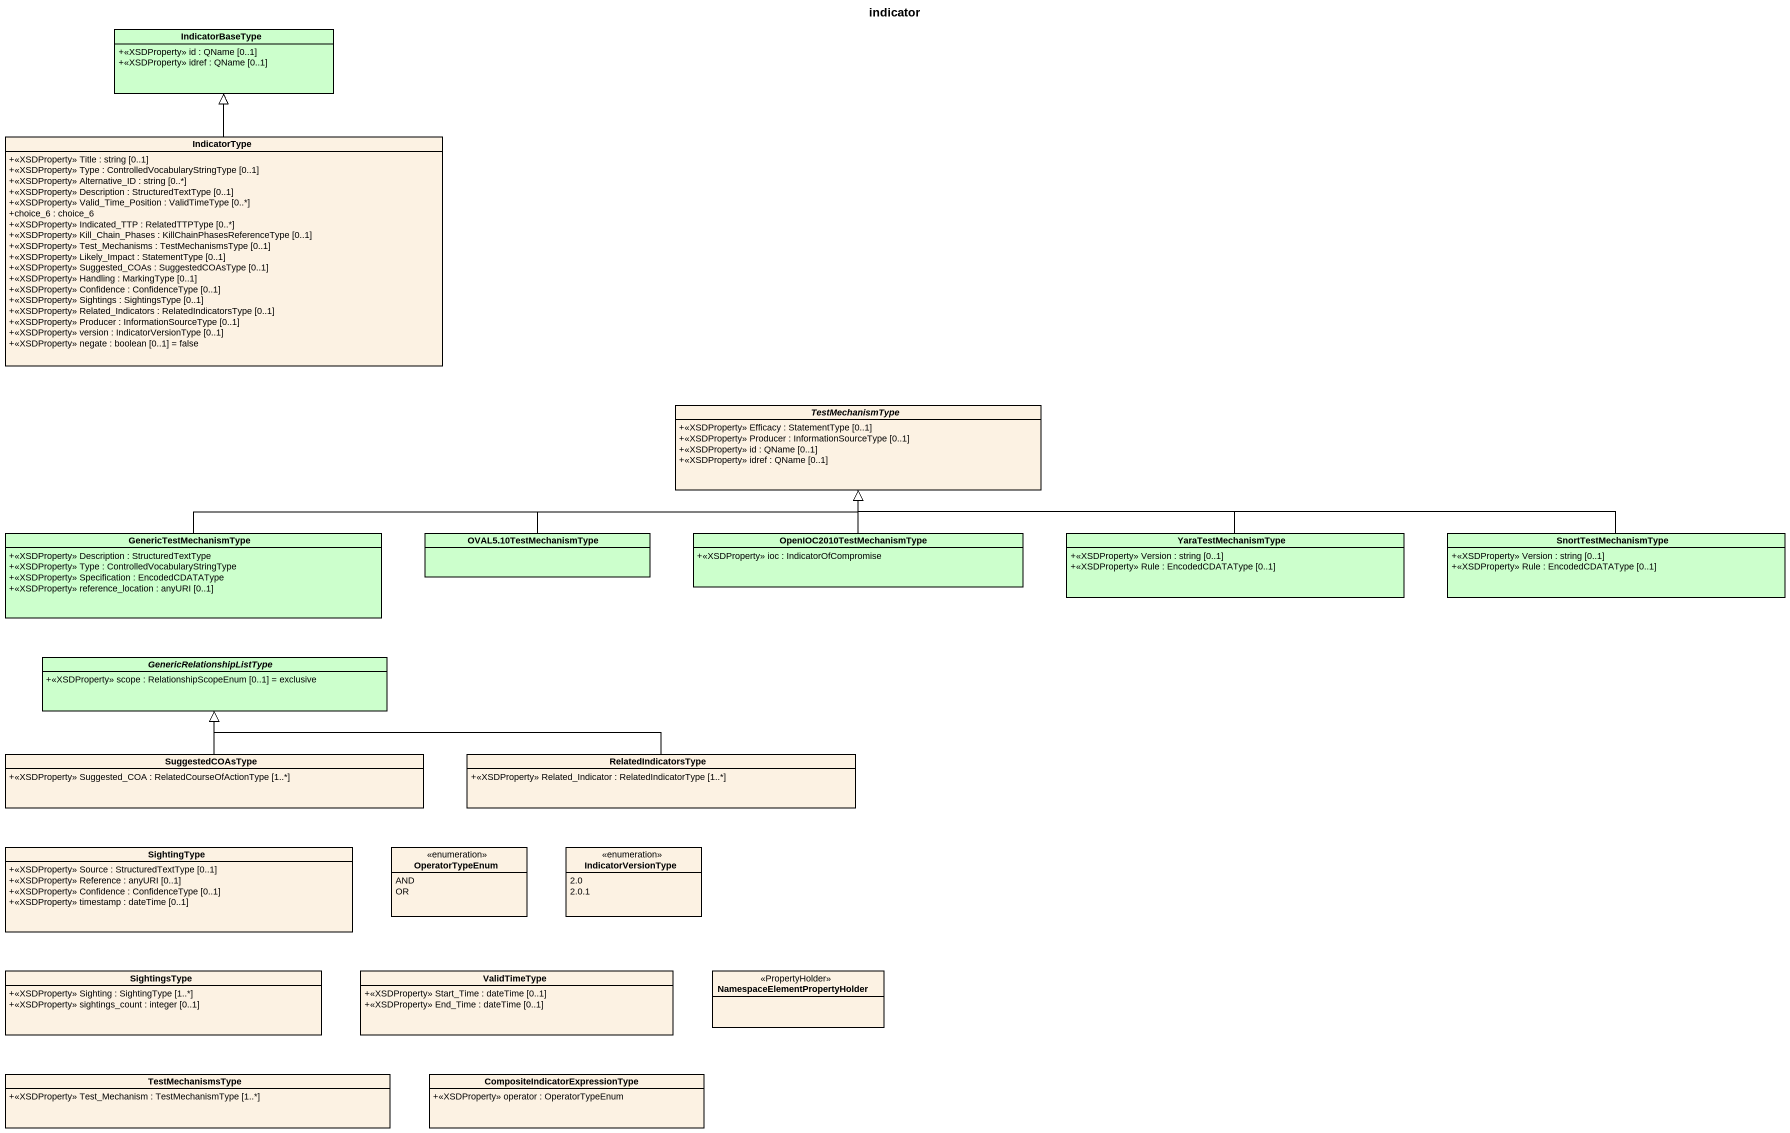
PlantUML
@startuml
title indicator
hide circle
hide empty members
skinparam classAttributeIconSize 0
class IndicatorBaseType #CCFFCC {
  +<<XSDProperty>> id : QName [0..1]
  +<<XSDProperty>> idref : QName [0..1]
}
class IndicatorType {
  +<<XSDProperty>> Title : string [0..1]
  +<<XSDProperty>> Type : ControlledVocabularyStringType [0..1]
  +<<XSDProperty>> Alternative_ID : string [0..*]
  +<<XSDProperty>> Description : StructuredTextType [0..1]
  +<<XSDProperty>> Valid_Time_Position : ValidTimeType [0..*]
  +choice_6 : choice_6
  +<<XSDProperty>> Indicated_TTP : RelatedTTPType [0..*]
  +<<XSDProperty>> Kill_Chain_Phases : KillChainPhasesReferenceType [0..1]
  +<<XSDProperty>> Test_Mechanisms : TestMechanismsType [0..1]
  +<<XSDProperty>> Likely_Impact : StatementType [0..1]
  +<<XSDProperty>> Suggested_COAs : SuggestedCOAsType [0..1]
  +<<XSDProperty>> Handling : MarkingType [0..1]
  +<<XSDProperty>> Confidence : ConfidenceType [0..1]
  +<<XSDProperty>> Sightings : SightingsType [0..1]
  +<<XSDProperty>> Related_Indicators : RelatedIndicatorsType [0..1]
  +<<XSDProperty>> Producer : InformationSourceType [0..1]
  +<<XSDProperty>> version : IndicatorVersionType [0..1]
  +<<XSDProperty>> negate : boolean [0..1] = false
}
abstract class TestMechanismType {
  +<<XSDProperty>> Efficacy : StatementType [0..1]
  +<<XSDProperty>> Producer : InformationSourceType [0..1]
  +<<XSDProperty>> id : QName [0..1]
  +<<XSDProperty>> idref : QName [0..1]
}
class GenericTestMechanismType #CCFFCC {
  +<<XSDProperty>> Description : StructuredTextType
  +<<XSDProperty>> Type : ControlledVocabularyStringType
  +<<XSDProperty>> Specification : EncodedCDATAType
  +<<XSDProperty>> reference_location : anyURI [0..1]
}
class "OVAL5.10TestMechanismType" as OVAL5_10TestMechanismType #CCFFCC
class OpenIOC2010TestMechanismType #CCFFCC {
  +<<XSDProperty>> ioc : IndicatorOfCompromise
}
class YaraTestMechanismType #CCFFCC {
  +<<XSDProperty>> Version : string [0..1]
  +<<XSDProperty>> Rule : EncodedCDATAType [0..1]
}
class SnortTestMechanismType #CCFFCC {
  +<<XSDProperty>> Version : string [0..1]
  +<<XSDProperty>> Rule : EncodedCDATAType [0..1]
}
abstract class GenericRelationshipListType #CCFFCC {
  +<<XSDProperty>> scope : RelationshipScopeEnum [0..1] = exclusive
}
class SuggestedCOAsType {
  +<<XSDProperty>> Suggested_COA : RelatedCourseOfActionType [1..*]
}
class RelatedIndicatorsType {
  +<<XSDProperty>> Related_Indicator : RelatedIndicatorType [1..*]
}
class SightingType {
  +<<XSDProperty>> Source : StructuredTextType [0..1]
  +<<XSDProperty>> Reference : anyURI [0..1]
  +<<XSDProperty>> Confidence : ConfidenceType [0..1]
  +<<XSDProperty>> timestamp : dateTime [0..1]
}
enum OperatorTypeEnum {
  AND
  OR
}
enum IndicatorVersionType {
  2.0
  2.0.1
}
class SightingsType {
  +<<XSDProperty>> Sighting : SightingType [1..*]
  +<<XSDProperty>> sightings_count : integer [0..1]
}
class ValidTimeType {
  +<<XSDProperty>> Start_Time : dateTime [0..1]
  +<<XSDProperty>> End_Time : dateTime [0..1]
}
class "NamespaceElementPropertyHolder" as NamespaceElementPropertyHold <<PropertyHolder>>
class TestMechanismsType {
  +<<XSDProperty>> Test_Mechanism : TestMechanismType [1..*]
}
class "CompositeIndicatorExpressionType" as CompositeIndicatorExpression {
  +<<XSDProperty>> operator : OperatorTypeEnum
}
IndicatorType -up-|> IndicatorBaseType
GenericTestMechanismType -right-|> TestMechanismType
OVAL5_10TestMechanismType -right-|> TestMechanismType
OpenIOC2010TestMechanismType -up-|> TestMechanismType
YaraTestMechanismType -left-|> TestMechanismType
SnortTestMechanismType -left-|> TestMechanismType
SuggestedCOAsType -up-|> GenericRelationshipListType
RelatedIndicatorsType -left-|> GenericRelationshipListType
@enduml
